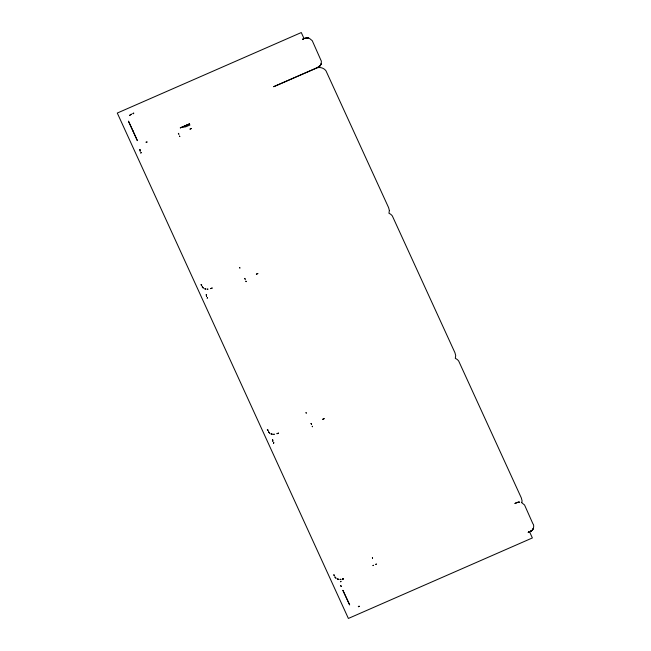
<?xml version="1.0" encoding="UTF-8"?>
<svg xmlns="http://www.w3.org/2000/svg" width="651" height="651" viewBox="0 0 651 651"><rect width="100%" height="100%" fill="white"/><g stroke="black" fill="none" stroke-linecap="round" stroke-linejoin="round"><path stroke-width="0.98" d="M389.371 210.509L388.94 213.292L390.047 213.845A7.934 7.796 9.3 0 1 392.374 216.01L454.943 352.728L455.708 355.592L455.285 358.384L456.392 358.937A7.934 7.796 9.3 0 1 458.719 361.102L521.28 497.82L522.053 500.684L521.939 502.295L521.337 502.401L524.56 504.989L532.795 523.542C534.406 525.154 533.69 528.368 532.347 530.215C534.845 525.52 531.875 532.07 529.605 531.9L532.372 537.946L348.383 618.45L117.286 113.054L301.283 32.55L304.041 38.596L308.314 37.864L307.077 37.758L309.355 38.311L312.26 40.696L320.495 59.257C322.782 61.983 320.561 67.199 316.768 67.85L316.467 67.492L316.305 68.054L273.64 86.721L317.273 67.777A8.471 8.325 9.3 0 1 321.374 67.785A8.251 8.105 9.3 0 1 322.969 68.355L323.71 68.762A7.942 7.796 9.3 0 1 326.029 70.918L388.598 207.636L389.371 210.509M210.599 288.629L211.062 288.426L210.599 288.629M276.944 433.721L277.399 433.517L277 433.704M211.705 288.116L212.153 288.059L211.705 288.116M278.05 433.208L278.498 433.143L278.05 433.208M340.742 581.75L340.912 581.343L340.742 581.75M178.862 134.122L178.341 133.325L178.854 134.179M245.207 279.214L244.686 278.416L245.207 279.214M311.544 424.306L311.032 423.508L311.544 424.306M133.325 113.29L133.162 113.852L132.861 113.494L133.846 113.176L133.325 113.29M528.767 531.777L528.124 532.551L529.06 532.144L528.767 531.777M321.179 63.879L320.048 65.922L321.179 63.879M141.137 152.521L140.868 153.034L141.137 152.521M207.482 297.613L207.205 298.117L207.482 297.613M273.819 442.704L273.55 443.209L273.819 442.704M318.762 66.492L317.957 67.33L319.332 66.239L318.762 66.492M531.053 530.777L530.248 531.623L531.623 530.532L531.053 530.777M207.881 289.134L207.368 289.166L207.881 289.134M274.226 434.217L273.713 434.25L274.226 434.217M340.563 579.309L340.05 579.341L340.563 579.309M343.256 578.82L342.597 579.39L343.346 578.796M201.753 285.097L201.387 285.374L200.98 284.52L201.753 285.097M268.098 430.181L267.732 430.466L267.325 429.611L268.098 430.181M334.443 575.272L334.077 575.557L333.67 574.703L334.443 575.272M131.307 114.177L129.655 115.382L131.307 114.177M343.044 578.869L341.954 579.675L343.101 578.853M515.315 503.337L514.86 503.532A2.856 2.807 9.3 0 0 516.072 502.523L516.528 502.8L515.869 503.581L515.332 503.321M147.02 142.008L146.052 142.056L146.133 142.512L147.02 142.008M303.04 39.036L302.609 39.337L303.496 38.832L303.578 39.288L303.04 39.036M359.319 606.293L358.351 606.341L358.432 606.797L359.319 606.293M205.919 289.085L204.658 288.792L205.879 289.036M272.264 434.176L270.995 433.883L272.264 434.176M338.61 579.268L337.34 578.975L338.61 579.268M373.519 565.296L372.982 565.605L373.519 565.296M376.335 564.059L375.798 564.376L376.335 564.059M189.417 123.983L182.158 127.246L185.641 126.847L189.905 125.057L189.417 123.983L180.311 127.881L189.417 123.983M306.434 38.043L304.684 38.311L306.434 38.043M132.95 130.867L128.442 121.127L137.369 140.649L132.95 130.867M191.467 128.475L190.059 129.093L191.467 128.475M179.766 136.539L179.562 136.1L179.766 136.539M239.682 267.585L239.885 268.025L239.682 267.585M257.812 273.566L256.38 274.161L257.812 273.566M246.102 281.623L245.907 281.183L246.102 281.623M306.027 412.677L306.23 413.116L306.027 412.677M324.157 418.658L322.741 419.277L324.157 418.658M312.447 426.714L312.252 426.275L312.447 426.714M372.372 557.769L372.575 558.2L372.372 557.769M517.35 502.442L519.376 502.043L517.35 502.442M518.725 502.328L516.984 502.605L518.725 502.328M341.165 586.494L340.733 585.412L341.132 586.51M342.922 590.367L349.66 604.934L342.906 590.376M203.315 288.035L202.176 286.757L203.315 288.035M269.66 433.118L268.513 431.849L269.66 433.118M335.997 578.21L334.858 576.941L335.997 578.21M272.623 439.604L272.834 441.288L272.623 439.604M206.277 294.521L206.489 296.205L206.277 294.521M139.941 149.429L140.152 151.113L139.941 149.429"/></g></svg>
